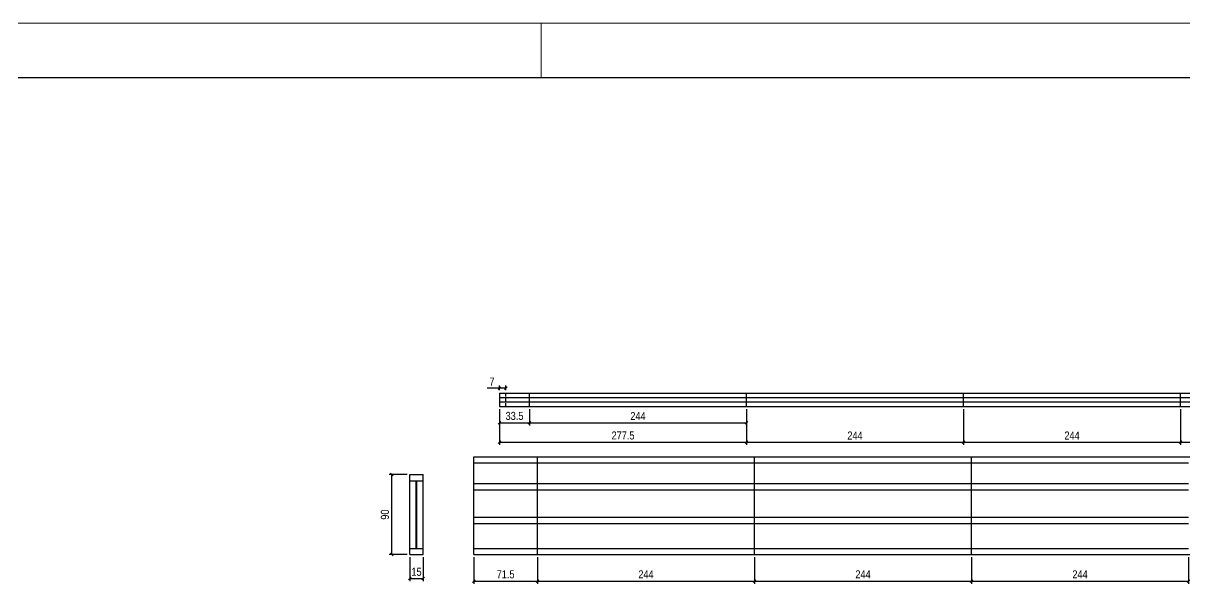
# Model space of a CAD drawing. Extents: x 1860 to 8661, y -614 to 3008.
# Drawn here: x 4696 to 6002, y 2377 to 3008 of the extents above; entities that cross this region are included whole.
import ezdxf

# ---------------------------------------------------------------- set-up
doc = ezdxf.new("R2010")
doc.units = 0
doc.linetypes.add('HIDDEN', pattern=[0.375, 0.25, -0.125])
for name, color, linetype in [('COTA', 241, 'Continuous'), ('Painéis', 200, 'Continuous'), ('SARR_2.2x7', 40, 'Continuous')]:
    doc.layers.add(name, color=color, linetype=linetype)
doc.layers.add('FOLHA', color=255, linetype='Continuous', lineweight=5)
doc.styles.add('COTA TECNICA-50', font='techl___.ttf', dxfattribs={"height": 9})
doc.dimstyles.new('COTA PAINEL-50', dxfattribs={"dimtxt": 9, "dimasz": 3, "dimexe": 3, "dimexo": 3, "dimgap": 3, "dimtad": 1, "dimdec": 1, "dimzin": 12, "dimdsep": 46, "dimtxsty": 'COTA TECNICA-50', "dimblk1": 'OBLIQUE', "dimblk2": 'OBLIQUE', "dimsah": 1, "dimcen": 0.9, "dimclrd": 4, "dimclre": 4, "dimclrt": 240, "dimadec": 1, "dimazin": 3, "dimtfac": 1, "dimtdec": 1, "dimtmove": 0, "dimatfit": 3, "dimfxl": 1, "dimtolj": 1, "dimtzin": 12, "dimarcsym": 0})

# ---------------------------------------------------------------- blocks, each defined once
blk = doc.blocks.new('_Oblique')
at = {"color": 0, "linetype": 'ByBlock', "lineweight": -2}
blk.add_line((-0.5, -0.5), (0.5, 0.5), dxfattribs=at)
blk = doc.blocks.new('*D1294')
at = {"layer": 'COTA', "color": 4, "lineweight": -2, "transparency": 16777216}
for p, q in [((5202.9, 2407.2), (5202.9, 2377.4)), ((5274.4, 2407.2), (5274.4, 2377.4)), ((5202.9, 2380.4), (5274.4, 2380.4))]:
    blk.add_line(p, q, dxfattribs=at)
at = {"layer": 'Defpoints', "color": 0, "transparency": 16777216}
for p in [(5202.9, 2410.2), (5274.4, 2410.2), (5274.4, 2380.4)]:
    blk.add_point(p, dxfattribs=at)
at = {"layer": 'COTA', "color": 4, "lineweight": -2, "transparency": 16777216, "xscale": 3, "yscale": 3, "zscale": 3, "rotation": 180}
blk.add_blockref('_Oblique', (5202.9, 2380.4), dxfattribs=at)
at = {"layer": 'COTA', "color": 4, "lineweight": -2, "transparency": 16777216, "xscale": 3, "yscale": 3, "zscale": 3}
blk.add_blockref('_Oblique', (5274.4, 2380.4), dxfattribs=at)
at = {"layer": 'COTA', "color": 240, "transparency": 16777216, "insert": (5238.6, 2388), "char_height": 9, "attachment_point": 5, "style": 'COTA TECNICA-50'}
blk.add_mtext('\\A1;71.5', dxfattribs=at)
blk = doc.blocks.new('*D1295')
at = {"layer": 'COTA', "color": 4, "lineweight": -2, "transparency": 16777216}
for p, q in [((5274.4, 2407.2), (5274.4, 2377.4)), ((5518.4, 2407.2), (5518.4, 2377.4)), ((5274.4, 2380.4), (5518.4, 2380.4))]:
    blk.add_line(p, q, dxfattribs=at)
at = {"layer": 'Defpoints', "color": 0, "transparency": 16777216}
for p in [(5274.4, 2410.2), (5518.4, 2410.2), (5518.4, 2380.4)]:
    blk.add_point(p, dxfattribs=at)
at = {"layer": 'COTA', "color": 4, "lineweight": -2, "transparency": 16777216, "xscale": 3, "yscale": 3, "zscale": 3, "rotation": 180}
blk.add_blockref('_Oblique', (5274.4, 2380.4), dxfattribs=at)
at = {"layer": 'COTA', "color": 4, "lineweight": -2, "transparency": 16777216, "xscale": 3, "yscale": 3, "zscale": 3}
blk.add_blockref('_Oblique', (5518.4, 2380.4), dxfattribs=at)
at = {"layer": 'COTA', "color": 240, "transparency": 16777216, "insert": (5396.4, 2388), "char_height": 9, "attachment_point": 5, "style": 'COTA TECNICA-50'}
blk.add_mtext('\\A1;244', dxfattribs=at)
blk = doc.blocks.new('*D1289')
at = {"layer": 'COTA', "color": 4, "lineweight": -2, "transparency": 16777216}
for p, q in [((5518.4, 2407.2), (5518.4, 2377.4)), ((5762.4, 2407.2), (5762.4, 2377.4)), ((5518.4, 2380.4), (5762.4, 2380.4))]:
    blk.add_line(p, q, dxfattribs=at)
at = {"layer": 'Defpoints', "color": 0, "transparency": 16777216}
for p in [(5518.4, 2410.2), (5762.4, 2410.2), (5762.4, 2380.4)]:
    blk.add_point(p, dxfattribs=at)
at = {"layer": 'COTA', "color": 4, "lineweight": -2, "transparency": 16777216, "xscale": 3, "yscale": 3, "zscale": 3, "rotation": 180}
blk.add_blockref('_Oblique', (5518.4, 2380.4), dxfattribs=at)
at = {"layer": 'COTA', "color": 4, "lineweight": -2, "transparency": 16777216, "xscale": 3, "yscale": 3, "zscale": 3}
blk.add_blockref('_Oblique', (5762.4, 2380.4), dxfattribs=at)
at = {"layer": 'COTA', "color": 240, "transparency": 16777216, "insert": (5640.4, 2388), "char_height": 9, "attachment_point": 5, "style": 'COTA TECNICA-50'}
blk.add_mtext('\\A1;244', dxfattribs=at)
blk = doc.blocks.new('*D1290')
at = {"layer": 'COTA', "color": 4, "lineweight": -2, "transparency": 16777216}
for p, q in [((5762.4, 2407.2), (5762.4, 2377.4)), ((6006.4, 2407.2), (6006.4, 2377.4)), ((5762.4, 2380.4), (6006.4, 2380.4))]:
    blk.add_line(p, q, dxfattribs=at)
at = {"layer": 'Defpoints', "color": 0, "transparency": 16777216}
for p in [(5762.4, 2410.2), (6006.4, 2410.2), (6006.4, 2380.4)]:
    blk.add_point(p, dxfattribs=at)
at = {"layer": 'COTA', "color": 4, "lineweight": -2, "transparency": 16777216, "xscale": 3, "yscale": 3, "zscale": 3, "rotation": 180}
blk.add_blockref('_Oblique', (5762.4, 2380.4), dxfattribs=at)
at = {"layer": 'COTA', "color": 4, "lineweight": -2, "transparency": 16777216, "xscale": 3, "yscale": 3, "zscale": 3}
blk.add_blockref('_Oblique', (6006.4, 2380.4), dxfattribs=at)
at = {"layer": 'COTA', "color": 240, "transparency": 16777216, "insert": (5884.4, 2388), "char_height": 9, "attachment_point": 5, "style": 'COTA TECNICA-50'}
blk.add_mtext('\\A1;244', dxfattribs=at)
blk = doc.blocks.new('*D1300')
at = {"layer": 'COTA', "color": 4, "lineweight": -2, "transparency": 16777216}
for p, q in [((5231.9, 2573.9), (5231.9, 2533.5)), ((5509.4, 2573.9), (5509.4, 2533.5)), ((5231.9, 2536.5), (5509.4, 2536.5))]:
    blk.add_line(p, q, dxfattribs=at)
at = {"layer": 'Defpoints', "color": 0, "transparency": 16777216}
for p in [(5231.9, 2576.9), (5509.4, 2576.9), (5509.4, 2536.5)]:
    blk.add_point(p, dxfattribs=at)
at = {"layer": 'COTA', "color": 4, "lineweight": -2, "transparency": 16777216, "xscale": 3, "yscale": 3, "zscale": 3, "rotation": 180}
blk.add_blockref('_Oblique', (5231.9, 2536.5), dxfattribs=at)
at = {"layer": 'COTA', "color": 4, "lineweight": -2, "transparency": 16777216, "xscale": 3, "yscale": 3, "zscale": 3}
blk.add_blockref('_Oblique', (5509.4, 2536.5), dxfattribs=at)
at = {"layer": 'COTA', "color": 240, "transparency": 16777216, "insert": (5370.6, 2544.1), "char_height": 9, "attachment_point": 5, "style": 'COTA TECNICA-50'}
blk.add_mtext('\\A1;277.5', dxfattribs=at)
blk = doc.blocks.new('*D1308')
at = {"layer": 'COTA', "color": 4, "lineweight": -2, "transparency": 16777216}
for p, q in [((5509.4, 2573.9), (5509.4, 2533.5)), ((5753.4, 2573.9), (5753.4, 2533.5)), ((5509.4, 2536.5), (5753.4, 2536.5))]:
    blk.add_line(p, q, dxfattribs=at)
at = {"layer": 'Defpoints', "color": 0, "transparency": 16777216}
for p in [(5509.4, 2576.9), (5753.4, 2576.9), (5753.4, 2536.5)]:
    blk.add_point(p, dxfattribs=at)
at = {"layer": 'COTA', "color": 4, "lineweight": -2, "transparency": 16777216, "xscale": 3, "yscale": 3, "zscale": 3, "rotation": 180}
blk.add_blockref('_Oblique', (5509.4, 2536.5), dxfattribs=at)
at = {"layer": 'COTA', "color": 4, "lineweight": -2, "transparency": 16777216, "xscale": 3, "yscale": 3, "zscale": 3}
blk.add_blockref('_Oblique', (5753.4, 2536.5), dxfattribs=at)
at = {"layer": 'COTA', "color": 240, "transparency": 16777216, "insert": (5631.4, 2544.1), "char_height": 9, "attachment_point": 5, "style": 'COTA TECNICA-50'}
blk.add_mtext('\\A1;244', dxfattribs=at)
blk = doc.blocks.new('*D1309')
at = {"layer": 'COTA', "color": 4, "lineweight": -2, "transparency": 16777216}
for p, q in [((5753.4, 2573.9), (5753.4, 2533.5)), ((5997.4, 2573.9), (5997.4, 2533.5)), ((5753.4, 2536.5), (5997.4, 2536.5))]:
    blk.add_line(p, q, dxfattribs=at)
at = {"layer": 'Defpoints', "color": 0, "transparency": 16777216}
for p in [(5753.4, 2576.9), (5997.4, 2576.9), (5997.4, 2536.5)]:
    blk.add_point(p, dxfattribs=at)
at = {"layer": 'COTA', "color": 4, "lineweight": -2, "transparency": 16777216, "xscale": 3, "yscale": 3, "zscale": 3, "rotation": 180}
blk.add_blockref('_Oblique', (5753.4, 2536.5), dxfattribs=at)
at = {"layer": 'COTA', "color": 4, "lineweight": -2, "transparency": 16777216, "xscale": 3, "yscale": 3, "zscale": 3}
blk.add_blockref('_Oblique', (5997.4, 2536.5), dxfattribs=at)
at = {"layer": 'COTA', "color": 240, "transparency": 16777216, "insert": (5875.4, 2544.1), "char_height": 9, "attachment_point": 5, "style": 'COTA TECNICA-50'}
blk.add_mtext('\\A1;244', dxfattribs=at)
blk = doc.blocks.new('*D1310')
at = {"layer": 'COTA', "color": 4, "lineweight": -2, "transparency": 16777216}
for p, q in [((5997.4, 2573.9), (5997.4, 2533.5)), ((6241.4, 2573.9), (6241.4, 2533.5)), ((5997.4, 2536.5), (6241.4, 2536.5))]:
    blk.add_line(p, q, dxfattribs=at)
at = {"layer": 'Defpoints', "color": 0, "transparency": 16777216}
for p in [(5997.4, 2576.9), (6241.4, 2576.9), (6241.4, 2536.5)]:
    blk.add_point(p, dxfattribs=at)
at = {"layer": 'COTA', "color": 4, "lineweight": -2, "transparency": 16777216, "xscale": 3, "yscale": 3, "zscale": 3, "rotation": 180}
blk.add_blockref('_Oblique', (5997.4, 2536.5), dxfattribs=at)
at = {"layer": 'COTA', "color": 4, "lineweight": -2, "transparency": 16777216, "xscale": 3, "yscale": 3, "zscale": 3}
blk.add_blockref('_Oblique', (6241.4, 2536.5), dxfattribs=at)
at = {"layer": 'COTA', "color": 240, "transparency": 16777216, "insert": (6119.4, 2544.1), "char_height": 9, "attachment_point": 5, "style": 'COTA TECNICA-50'}
blk.add_mtext('\\A1;244', dxfattribs=at)
blk = doc.blocks.new('*D1303')
at = {"layer": 'COTA', "color": 4, "lineweight": -2, "transparency": 16777216}
for p, q in [((5231.9, 2573.9), (5231.9, 2555.4)), ((5265.4, 2573.9), (5265.4, 2555.4)), ((5231.9, 2558.4), (5265.4, 2558.4))]:
    blk.add_line(p, q, dxfattribs=at)
at = {"layer": 'Defpoints', "color": 0, "transparency": 16777216}
for p in [(5231.9, 2576.9), (5265.4, 2576.9), (5265.4, 2558.4)]:
    blk.add_point(p, dxfattribs=at)
at = {"layer": 'COTA', "color": 4, "lineweight": -2, "transparency": 16777216, "xscale": 3, "yscale": 3, "zscale": 3, "rotation": 180}
blk.add_blockref('_Oblique', (5231.9, 2558.4), dxfattribs=at)
at = {"layer": 'COTA', "color": 4, "lineweight": -2, "transparency": 16777216, "xscale": 3, "yscale": 3, "zscale": 3}
blk.add_blockref('_Oblique', (5265.4, 2558.4), dxfattribs=at)
at = {"layer": 'COTA', "color": 240, "transparency": 16777216, "insert": (5248.6, 2566.1), "char_height": 9, "attachment_point": 5, "style": 'COTA TECNICA-50'}
blk.add_mtext('\\A1;33.5', dxfattribs=at)
blk = doc.blocks.new('*D1304')
at = {"layer": 'COTA', "color": 4, "lineweight": -2, "transparency": 16777216}
for p, q in [((5265.4, 2573.9), (5265.4, 2555.4)), ((5509.4, 2573.9), (5509.4, 2555.4)), ((5265.4, 2558.4), (5509.4, 2558.4))]:
    blk.add_line(p, q, dxfattribs=at)
at = {"layer": 'Defpoints', "color": 0, "transparency": 16777216}
for p in [(5265.4, 2576.9), (5509.4, 2576.9), (5509.4, 2558.4)]:
    blk.add_point(p, dxfattribs=at)
at = {"layer": 'COTA', "color": 4, "lineweight": -2, "transparency": 16777216, "xscale": 3, "yscale": 3, "zscale": 3, "rotation": 180}
blk.add_blockref('_Oblique', (5265.4, 2558.4), dxfattribs=at)
at = {"layer": 'COTA', "color": 4, "lineweight": -2, "transparency": 16777216, "xscale": 3, "yscale": 3, "zscale": 3}
blk.add_blockref('_Oblique', (5509.4, 2558.4), dxfattribs=at)
at = {"layer": 'COTA', "color": 240, "transparency": 16777216, "insert": (5387.4, 2566), "char_height": 9, "attachment_point": 5, "style": 'COTA TECNICA-50'}
blk.add_mtext('\\A1;244', dxfattribs=at)
blk = doc.blocks.new('*D1305')
at = {"layer": 'COTA', "color": 4, "lineweight": -2, "transparency": 16777216}
for p, q in [((5231.9, 2594.9), (5231.9, 2600.2)), ((5238.9, 2594.9), (5238.9, 2600.2)), ((5231.9, 2597.2), (5217.7, 2597.2)), ((5238.9, 2597.2), (5231.9, 2597.2))]:
    blk.add_line(p, q, dxfattribs=at)
at = {"layer": 'Defpoints', "color": 0, "transparency": 16777216}
for p in [(5231.9, 2597.2), (5231.9, 2591.9), (5238.9, 2591.9)]:
    blk.add_point(p, dxfattribs=at)
at = {"layer": 'COTA', "color": 4, "lineweight": -2, "transparency": 16777216, "xscale": 3, "yscale": 3, "zscale": 3, "rotation": 180}
blk.add_blockref('_Oblique', (5231.9, 2597.2), dxfattribs=at)
at = {"layer": 'COTA', "color": 4, "lineweight": -2, "transparency": 16777216, "xscale": 3, "yscale": 3, "zscale": 3}
blk.add_blockref('_Oblique', (5238.9, 2597.2), dxfattribs=at)
at = {"layer": 'COTA', "color": 240, "transparency": 16777216, "insert": (5223.3, 2604.8), "char_height": 9, "attachment_point": 5, "style": 'COTA TECNICA-50'}
blk.add_mtext('\\A1;7', dxfattribs=at)
blk = doc.blocks.new('*D1320')
at = {"layer": 'COTA', "color": 4, "lineweight": -2, "transparency": 16777216}
for p, q in [((5130.9, 2407.2), (5130.9, 2380.2)), ((5145.9, 2407.2), (5145.9, 2380.2)), ((5130.9, 2383.2), (5145.9, 2383.2))]:
    blk.add_line(p, q, dxfattribs=at)
at = {"layer": 'Defpoints', "color": 0, "transparency": 16777216}
for p in [(5130.9, 2410.2), (5145.9, 2410.2), (5145.9, 2383.2)]:
    blk.add_point(p, dxfattribs=at)
at = {"layer": 'COTA', "color": 4, "lineweight": -2, "transparency": 16777216, "xscale": 3, "yscale": 3, "zscale": 3, "rotation": 180}
blk.add_blockref('_Oblique', (5130.9, 2383.2), dxfattribs=at)
at = {"layer": 'COTA', "color": 4, "lineweight": -2, "transparency": 16777216, "xscale": 3, "yscale": 3, "zscale": 3}
blk.add_blockref('_Oblique', (5145.9, 2383.2), dxfattribs=at)
at = {"layer": 'COTA', "color": 240, "transparency": 16777216, "insert": (5138.4, 2390.8), "char_height": 9, "attachment_point": 5, "style": 'COTA TECNICA-50'}
blk.add_mtext('\\A1;15', dxfattribs=at)
blk = doc.blocks.new('*D1321')
at = {"layer": 'COTA', "color": 4, "lineweight": -2, "transparency": 16777216}
for p, q in [((5127.9, 2500.2), (5107.5, 2500.2)), ((5110.5, 2410.2), (5110.5, 2500.2)), ((5127.9, 2410.2), (5107.5, 2410.2))]:
    blk.add_line(p, q, dxfattribs=at)
at = {"layer": 'Defpoints', "color": 0, "transparency": 16777216}
for p in [(5110.5, 2500.2), (5130.9, 2500.2), (5130.9, 2410.2)]:
    blk.add_point(p, dxfattribs=at)
at = {"layer": 'COTA', "color": 4, "lineweight": -2, "transparency": 16777216, "xscale": 3, "yscale": 3, "zscale": 3}
for p, rotation in [((5110.5, 2500.2), 90), ((5110.5, 2410.2), 270)]:
    blk.add_blockref('_Oblique', p, dxfattribs=dict(at, rotation=rotation))
at = {"layer": 'COTA', "color": 240, "transparency": 16777216, "insert": (5102.9, 2455.2), "char_height": 9, "attachment_point": 5, "rotation": 90, "style": 'COTA TECNICA-50'}
blk.add_mtext('\\A1;90', dxfattribs=at)

msp = doc.modelspace()

# ---------------------------------------------------------------- linework, layer by layer
at = {"color": 30}
msp.add_line((2012.11, 2946.69), (8600.49, 2946.69), dxfattribs=at)
at = {"layer": 'FOLHA'}
for p, q in [((1859.7, 3007.66), (8661.45, 3007.66)), ((5278.65, 3007.66), (5278.65, 2946.69))]:
    msp.add_line(p, q, dxfattribs=at)
at = {"layer": 'Painéis'}
for p, q in [((5231.89, 2591.85), (7217.39, 2591.85)), ((5231.89, 2591.85), (5231.89, 2576.85)), ((5265.39, 2576.85), (5265.39, 2591.85)), ((5509.39, 2576.85), (5509.39, 2591.85)), ((5753.39, 2576.85), (5753.39, 2591.85)), ((5997.39, 2576.85), (5997.39, 2591.85)), ((5231.89, 2576.85), (7217.39, 2576.85)), ((5202.89, 2520.2), (7226.39, 2520.2)), ((5202.89, 2410.2), (5202.89, 2520.2)), ((5274.39, 2410.2), (5274.39, 2520.2)), ((5518.39, 2410.2), (5518.39, 2520.2)), ((5762.39, 2410.2), (5762.39, 2520.2)), ((5130.92, 2410.2), (5130.92, 2500.2)), ((5130.92, 2500.2), (5145.92, 2500.2)), ((5145.92, 2410.2), (5145.92, 2500.2)), ((5130.92, 2410.2), (5145.92, 2410.2)), ((5202.89, 2410.2), (7226.39, 2410.2))]:
    msp.add_line(p, q, dxfattribs=at)
at = {"layer": 'SARR_2.2x7'}
for p, q in [((5231.89, 2586.85), (5509.39, 2586.85)), ((5509.39, 2586.85), (5753.39, 2586.85)), ((5753.39, 2586.85), (5997.39, 2586.85)), ((5997.39, 2586.85), (6241.39, 2586.85)), ((5231.89, 2581.85), (5509.39, 2581.85)), ((5509.39, 2581.85), (5753.39, 2581.85)), ((5753.39, 2581.85), (5997.39, 2581.85)), ((5997.39, 2581.85), (6241.39, 2581.85)), ((5202.89, 2513.2), (5274.39, 2513.2)), ((5274.39, 2513.2), (5518.39, 2513.2)), ((5518.39, 2513.2), (5762.39, 2513.2)), ((5762.39, 2513.2), (6006.39, 2513.2)), ((5202.89, 2490.08), (5274.39, 2490.08)), ((5202.89, 2483.08), (5274.39, 2483.08)), ((5274.39, 2490.08), (5518.39, 2490.08)), ((5274.39, 2483.08), (5518.39, 2483.08)), ((5518.39, 2490.08), (5762.39, 2490.08)), ((5518.39, 2483.08), (5762.39, 2483.08)), ((5762.39, 2490.08), (6006.39, 2490.08)), ((5762.39, 2483.08), (6006.39, 2483.08)), ((5202.89, 2452.32), (5274.39, 2452.32)), ((5202.89, 2445.32), (5274.39, 2445.32)), ((5274.39, 2452.32), (5518.39, 2452.32)), ((5274.39, 2445.32), (5518.39, 2445.32)), ((5518.39, 2452.32), (5762.39, 2452.32)), ((5518.39, 2445.32), (5762.39, 2445.32)), ((5762.39, 2452.32), (6006.39, 2452.32)), ((5762.39, 2445.32), (6006.39, 2445.32)), ((5202.89, 2417.2), (5274.39, 2417.2)), ((5274.39, 2417.2), (5518.39, 2417.2)), ((5518.39, 2417.2), (5762.39, 2417.2)), ((5762.39, 2417.2), (6006.39, 2417.2))]:
    msp.add_line(p, q, dxfattribs=at)
at = {"layer": 'SARR_2.2x7', "linetype": 'HIDDEN', "ltscale": 15}
msp.add_line((5238.89, 2576.85), (5238.89, 2591.85), dxfattribs=at)
at = {"layer": 'SARR_2.2x7', "linetype": 'Continuous'}
for p, q in [((5130.92, 2493.2), (5145.92, 2493.2)), ((5137.92, 2417.2), (5137.92, 2493.2)), ((5138.92, 2417.2), (5138.92, 2493.2)), ((5130.92, 2417.2), (5145.92, 2417.2))]:
    msp.add_line(p, q, dxfattribs=at)

# ---------------------------------------------------------------- dimensions: what is measured, and where the dimension line sits
at = {"layer": 'COTA'}
for base, p1, p2, picture, middle in [((5231.89, 2597.22), (5238.89, 2591.85), (5231.89, 2591.85), '*D1305', (5223.31, 2604.78)), ((5509.39, 2536.49), (5231.89, 2576.85), (5509.39, 2576.85), '*D1300', (5370.64, 2544.09)), ((5265.39, 2558.43), (5231.89, 2576.85), (5265.39, 2576.85), '*D1303', (5248.64, 2566.13)), ((5753.39, 2536.49), (5509.39, 2576.85), (5753.39, 2576.85), '*D1308', (5631.39, 2544.06)), ((5145.92, 2383.2), (5130.92, 2410.2), (5145.92, 2410.2), '*D1320', (5138.42, 2390.79)), ((5274.39, 2380.39), (5202.89, 2410.2), (5274.39, 2410.2), '*D1294', (5238.64, 2387.99))]:
    dim = msp.add_linear_dim(base=base, p1=p1, p2=p2, dimstyle='COTA PAINEL-50', dxfattribs=at)
    dim.commit()
    dim.dimension.update_dxf_attribs({"geometry": picture, "text_midpoint": middle})
for base, p1, p2, picture, middle in [((5509.39, 2558.43), (5265.39, 2576.85), (5509.39, 2576.85), '*D1304', (5387.39, 2566)), ((5997.39, 2536.49), (5753.39, 2576.85), (5997.39, 2576.85), '*D1309', (5875.39, 2544.06)), ((6241.39, 2536.49), (5997.39, 2576.85), (6241.39, 2576.85), '*D1310', (6119.39, 2544.06)), ((5518.39, 2380.39), (5274.39, 2410.2), (5518.39, 2410.2), '*D1295', (5396.39, 2387.96)), ((5762.39, 2380.39), (5518.39, 2410.2), (5762.39, 2410.2), '*D1289', (5640.39, 2387.96)), ((6006.39, 2380.39), (5762.39, 2410.2), (6006.39, 2410.2), '*D1290', (5884.39, 2387.96))]:
    dim = msp.add_linear_dim(base=base, p1=p1, p2=p2, dimstyle='COTA PAINEL-50', override={"dimtmove": 1}, dxfattribs=at)
    dim.commit()
    dim.dimension.update_dxf_attribs({"geometry": picture, "text_midpoint": middle})
dim = msp.add_linear_dim(base=(5110.48, 2500.2), p1=(5130.92, 2410.2), p2=(5130.92, 2500.2), angle=90, dimstyle='COTA PAINEL-50', dxfattribs=at)
dim.commit()
dim.dimension.update_dxf_attribs({"geometry": '*D1321', "text_midpoint": (5102.86, 2455.2)})

doc.saveas('drawing.dxf')
